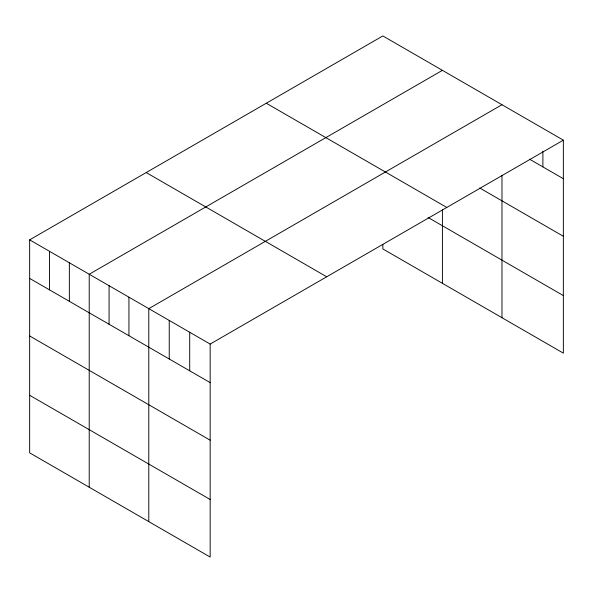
<?xml version="1.0" encoding="UTF-8"?>
<svg xmlns="http://www.w3.org/2000/svg" width="593" height="593" viewBox="0 0 593 593"><rect width="100%" height="100%" fill="white"/><g stroke="black" fill="none" stroke-linecap="round" stroke-linejoin="round"><path stroke-width="0.89" d="M29.65 239.854L210.159 344.073L210.159 557.057L29.65 452.837L29.65 239.854L382.841 35.943L563.35 140.163L563.35 353.146L382.841 248.927L382.841 244.36M442.408 70.337L89.217 274.248L89.217 487.231M501.975 104.724L148.784 308.642L148.784 521.625M210.159 344.073L563.35 140.163M529.519 159.176L563.35 178.708M479.737 187.996L563.35 236.273M266.287 103.234L446.796 207.454M428.109 217.498L563.35 295.581M146.204 172.563L326.713 276.783M29.65 278.406L210.159 382.618M29.65 335.964L210.159 440.184M29.65 395.279L210.159 499.491M542.891 151.297L542.891 166.9M501.975 175.254L501.975 317.707M442.408 209.581L442.408 283.321M189.701 332.258L189.701 370.81M169.242 320.45L169.242 358.995M128.933 297.175L128.933 335.72M109.075 285.707L109.075 324.26M69.359 262.781L69.359 301.333M49.508 251.321L49.508 289.866"/></g></svg>
